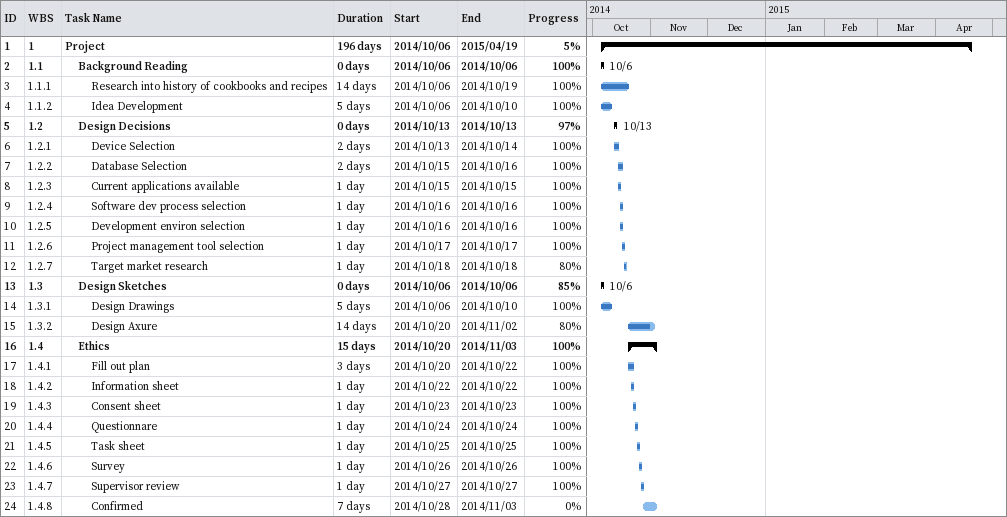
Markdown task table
| ID | WBS | Task | Duration | Start | Finish | % complete |
|---|---|---|---|---|---|---|
| 1 | 1 | **Project** | 196d | 2014-10-06 | 2015-04-19 | 5 |
| 2 | 1.1 | **Background Reading** | 0d | 2014-10-06 | 2014-10-06 | 100 |
| 3 | 1.1.1 | Research into history of cookbooks and recipes | 14d | 2014-10-06 | 2014-10-19 | 100 |
| 4 | 1.1.2 | Idea Development | 5d | 2014-10-06 | 2014-10-10 | 100 |
| 5 | 1.2 | **Design Decisions** | 0d | 2014-10-13 | 2014-10-13 | 97 |
| 6 | 1.2.1 | Device Selection | 2d | 2014-10-13 | 2014-10-14 | 100 |
| 7 | 1.2.2 | Database Selection | 2d | 2014-10-15 | 2014-10-16 | 100 |
| 8 | 1.2.3 | Current applications available | 1d | 2014-10-15 | 2014-10-15 | 100 |
| 9 | 1.2.4 | Software dev process selection | 1d | 2014-10-16 | 2014-10-16 | 100 |
| 10 | 1.2.5 | Development environ selection | 1d | 2014-10-16 | 2014-10-16 | 100 |
| 11 | 1.2.6 | Project management tool selection | 1d | 2014-10-17 | 2014-10-17 | 100 |
| 12 | 1.2.7 | Target market research | 1d | 2014-10-18 | 2014-10-18 | 80 |
| 13 | 1.3 | **Design Sketches** | 0d | 2014-10-06 | 2014-10-06 | 85 |
| 14 | 1.3.1 | Design Drawings | 5d | 2014-10-06 | 2014-10-10 | 100 |
| 15 | 1.3.2 | Design Axure | 14d | 2014-10-20 | 2014-11-02 | 80 |
| 16 | 1.4 | **Ethics** | 15d | 2014-10-20 | 2014-11-03 | 100 |
| 17 | 1.4.1 | Fill out plan | 3d | 2014-10-20 | 2014-10-22 | 100 |
| 18 | 1.4.2 | Information sheet | 1d | 2014-10-22 | 2014-10-22 | 100 |
| 19 | 1.4.3 | Consent sheet | 1d | 2014-10-23 | 2014-10-23 | 100 |
| 20 | 1.4.4 | Questionnare | 1d | 2014-10-24 | 2014-10-24 | 100 |
| 21 | 1.4.5 | Task sheet | 1d | 2014-10-25 | 2014-10-25 | 100 |
| 22 | 1.4.6 | Survey | 1d | 2014-10-26 | 2014-10-26 | 100 |
| 23 | 1.4.7 | Supervisor review | 1d | 2014-10-27 | 2014-10-27 | 100 |
| 24 | 1.4.8 | Confirmed | 7d | 2014-10-28 | 2014-11-03 | 0 |
